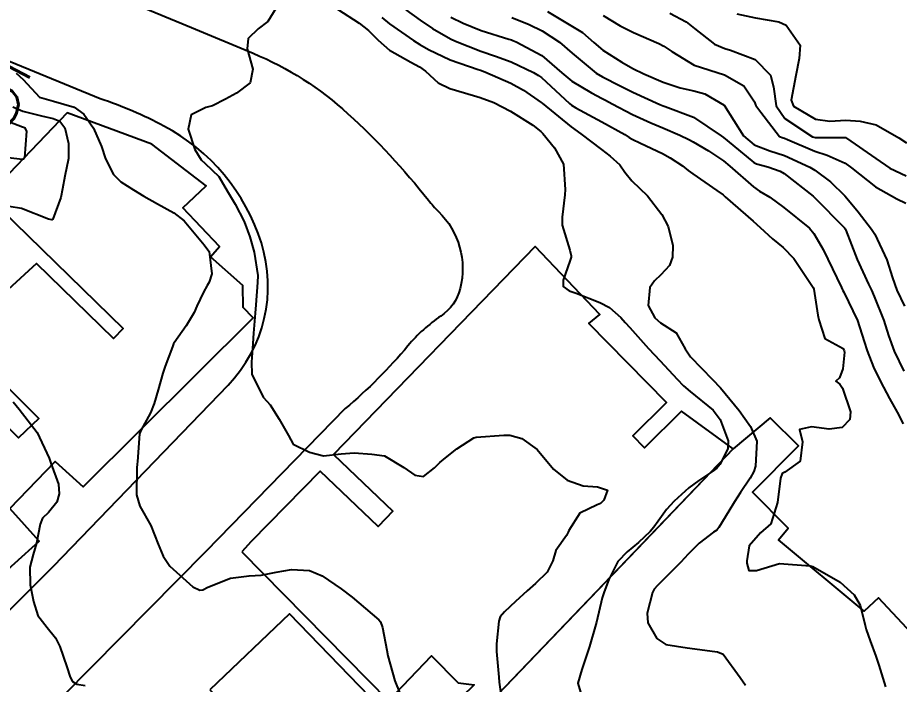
# Model space of a CAD drawing. Header units: metres. Extents: x 298520 to 308411, y 7433745 to 7450750.
# Drawn here: x 303164.2 to 303222.1, y 7440684.6 to 7440728.3 of the extents above; entities that cross this region are included whole.
import ezdxf
from ezdxf.enums import TextEntityAlignment as Align

# ---------------------------------------------------------------- set-up
doc = ezdxf.new("R2010")
doc.units = ezdxf.units.M
doc.header["$LTSCALE"] = 10
for name, color, linetype in [('Cotas', 45, 'Continuous'), ('Curvas de Nivel 1m', 11, 'Continuous'), ('Curvas de Nivel 5m', 15, 'Continuous'), ('Edificações', 30, 'Continuous'), ('Vias Primárias', 230, 'Continuous')]:
    doc.layers.add(name, color=color, linetype=linetype)
doc.styles.add('Style-STANDARD', font='STANDARD.shx')

msp = doc.modelspace()

# ---------------------------------------------------------------- linework, layer by layer
at = {"layer": 'Curvas de Nivel 1m', "flags": 128}
for points, elevation in [([(303181.157, 7440728.942), (303180.634, 7440728.082), (303179.997, 7440727.589), (303179.342, 7440726.963), (303179.281, 7440726.296), (303179.652, 7440724.959), (303179.48, 7440724.065), (303178.577, 7440723.384), (303177.866, 7440722.981), (303177.011, 7440722.549), (303176.564, 7440722.436), (303175.602, 7440721.965), (303175.415, 7440721.011), (303175.857, 7440719.68), (303176.264, 7440719.003), (303176.521, 7440718.765), (303177.432, 7440717.906), (303177.975, 7440716.978), (303178.49, 7440716.095), (303179.099, 7440714.964), (303179.469, 7440713.954), (303179.756, 7440712.957), (303179.975, 7440711.417), (303179.972, 7440710.955), (303179.863, 7440709.504), (303179.817, 7440708.956), (303179.701, 7440707.646), (303179.653, 7440706.957), (303179.574, 7440705.749), (303179.592, 7440704.958), (303180.338, 7440703.448), (303180.577, 7440703.188), (303180.795, 7440702.943), (303181.39, 7440702), (303181.998, 7440700.925), (303182.304, 7440700.359), (303183.372, 7440699.834), (303184.293, 7440699.599), (303185.462, 7440699.722), (303186.297, 7440699.788), (303187.457, 7440699.701), (303188.294, 7440699.596), (303189.573, 7440698.837), (303190.278, 7440698.337), (303190.858, 7440698.243), (303191.568, 7440698.817), (303191.932, 7440699.17), (303192.293, 7440699.464), (303193.046, 7440700.054), (303194.146, 7440700.783), (303194.313, 7440700.827), (303196.122, 7440700.955), (303196.315, 7440700.963), (303196.512, 7440700.954), (303197.308, 7440700.745), (303198.302, 7440700.015), (303199.378, 7440698.719), (303200.276, 7440698.003), (303201.332, 7440697.64), (303202.272, 7440697.569), (303202.933, 7440697.343), (303202.684, 7440696.684), (303202.464, 7440696.483), (303202.258, 7440696.381), (303201.101, 7440695.851), (303200.397, 7440694.708), (303200.35, 7440694.591), (303200.23, 7440694.378), (303199.534, 7440693.403), (303199.34, 7440692.719), (303198.958, 7440691.97), (303198.198, 7440691.233), (303197.648, 7440690.738), (303196.893, 7440690.039), (303196.172, 7440689.372), (303195.893, 7440689.036), (303195.803, 7440688.764), (303195.648, 7440687.265), (303195.648, 7440686.765), (303195.792, 7440685.089), (303195.828, 7440684.763), (303196.093, 7440682.76)], 753), ([(303185.203, 7440728.894), (303186.634, 7440727.977), (303187.243, 7440727.485), (303187.873, 7440726.861), (303188.613, 7440726.2), (303190.016, 7440725.422), (303190.597, 7440725.114), (303190.98, 7440724.824), (303191.826, 7440724.052), (303192.582, 7440723.684), (303194.143, 7440723.219), (303194.576, 7440723.087), (303195.468, 7440722.771), (303196.565, 7440722.21), (303198.017, 7440721.272), (303198.545, 7440720.87), (303198.688, 7440720.729), (303199.455, 7440719.799), (303200.032, 7440718.715), (303200.159, 7440717.061), (303200.126, 7440716.714), (303199.946, 7440715.25), (303199.949, 7440714.715), (303200.457, 7440713.095), (303200.539, 7440712.709), (303200.531, 7440712.63), (303200.448, 7440712.369), (303200.023, 7440711.12), (303200.016, 7440710.714), (303200.42, 7440710.423), (303200.86, 7440710.264), (303202.413, 7440709.659), (303203.056, 7440709.327), (303203.805, 7440708.669), (303204.088, 7440708.353), (303204.397, 7440708.021), (303205.607, 7440706.648), (303206.371, 7440705.824), (303207.501, 7440704.623), (303207.911, 7440704.179), (303208.345, 7440703.815), (303209.863, 7440702.595), (303210.324, 7440701.982), (303210.846, 7440700.585), (303210.82, 7440700.063), (303210.287, 7440699.023), (303210.09, 7440698.787), (303209.829, 7440698.595), (303208.908, 7440697.973), (303208.272, 7440697.496), (303207.303, 7440696.624), (303206.804, 7440696.083), (303206.243, 7440695.321), (303205.957, 7440694.923), (303205.726, 7440694.645), (303204.966, 7440693.913), (303204.219, 7440693.312), (303203.6, 7440692.669), (303203.005, 7440691.482), (303202.698, 7440690.682), (303202.578, 7440690.293), (303202.196, 7440688.689), (303202.162, 7440688.549), (303201.736, 7440687.106), (303201.619, 7440686.695), (303201.235, 7440685.591), (303200.977, 7440684.701), (303201.359, 7440683.439)], 752), ([(303198.983, 7440728.727), (303200.633, 7440727.761), (303201.287, 7440727.357), (303202.032, 7440726.696), (303202.616, 7440726.198), (303203.867, 7440725.408), (303204.598, 7440725.002), (303205.318, 7440724.653), (303206.588, 7440724.107), (303207.686, 7440723.726), (303208.582, 7440723.533), (303209.305, 7440723.327), (303210.573, 7440722.59), (303211.844, 7440720.577), (303212.537, 7440719.985), (303213.578, 7440719.599), (303214.531, 7440719.302), (303216.197, 7440718.523), (303216.521, 7440718.33), (303217.565, 7440717.556), (303218.504, 7440716.643), (303218.636, 7440716.489), (303219.374, 7440715.597), (303220.245, 7440714.472), (303220.469, 7440714.126), (303221.25, 7440712.462), (303221.614, 7440711.28), (303221.897, 7440710.455), (303222.413, 7440709.414)], 747), ([(303188.125, 7440728.345), (303188.634, 7440727.924), (303190.2, 7440726.834), (303190.619, 7440726.571), (303191.186, 7440726.25), (303192.604, 7440725.565), (303194.444, 7440724.932), (303194.594, 7440724.881), (303194.881, 7440724.777), (303196.586, 7440724.042), (303197.41, 7440723.577), (303198.573, 7440722.772), (303198.63, 7440722.729), (303200.55, 7440721.174), (303201.182, 7440720.704), (303202.533, 7440719.689), (303203.104, 7440719.256), (303203.729, 7440718.672), (303204.054, 7440718.203), (303204.513, 7440717.628), (303205.547, 7440716.65), (303206.485, 7440715.434), (303206.907, 7440714.633), (303207.219, 7440713.388), (303207.185, 7440712.629), (303206.99, 7440712.086), (303206.435, 7440711.461), (303206.004, 7440711.07), (303205.704, 7440710.647), (303205.597, 7440709.462), (303206.026, 7440708.644), (303206.4, 7440708.311), (303207.425, 7440707.657), (303208.017, 7440706.615), (303208.375, 7440706.083), (303209.824, 7440704.595), (303210.347, 7440704.048), (303211.57, 7440702.578), (303212.317, 7440701.517), (303212.723, 7440700.564), (303212.637, 7440698.916), (303212.515, 7440698.567), (303212.278, 7440698.125), (303211.66, 7440697.185), (303211.261, 7440696.58), (303210.877, 7440695.961), (303210.238, 7440694.905), (303210.092, 7440694.735), (303209.877, 7440694.594), (303208.945, 7440693.884), (303208.218, 7440693.152), (303207.741, 7440692.617), (303206.197, 7440691.087), (303205.979, 7440690.859), (303205.868, 7440690.643), (303205.538, 7440689.28), (303205.578, 7440688.646), (303206.153, 7440687.616), (303206.756, 7440687.238), (303208.147, 7440687.013), (303209.963, 7440686.773), (303210.144, 7440686.739), (303210.504, 7440686.586), (303211.622, 7440685.074), (303211.972, 7440684.571)], 751), ([(303192.639, 7440728.366), (303193.446, 7440727.98), (303194.63, 7440727.499), (303196.461, 7440726.925), (303196.624, 7440726.875), (303196.709, 7440726.844), (303196.944, 7440726.755), (303198.61, 7440725.857), (303199.935, 7440724.717), (303200.588, 7440724.173), (303201.868, 7440723.409), (303202.576, 7440723.034), (303202.803, 7440722.914), (303203.237, 7440722.68), (303204.563, 7440721.983), (303205.777, 7440721.426), (303206.55, 7440721.099), (303207.675, 7440720.623), (303208.268, 7440720.342), (303208.539, 7440720.191), (303209.543, 7440719.59), (303210.526, 7440718.934), (303210.958, 7440718.586), (303212.51, 7440717.239), (303212.905, 7440716.963), (303213.572, 7440716.554), (303214.493, 7440715.879), (303216.173, 7440714.523), (303216.47, 7440714.186), (303217.074, 7440713.125), (303217.374, 7440712.506), (303218.272, 7440710.646), (303218.337, 7440710.491), (303218.366, 7440710.435), (303218.421, 7440710.339), (303219.331, 7440708.481), (303219.77, 7440707.096), (303219.95, 7440706.474), (303220.367, 7440705.406), (303220.829, 7440704.465), (303221.435, 7440703.366), (303221.925, 7440702.454), (303222.322, 7440701.695)], 749), ([(303196.639, 7440728.35), (303197.777, 7440727.885), (303198.63, 7440727.474), (303199.787, 7440726.718), (303200.612, 7440726.014), (303202.191, 7440724.694), (303202.59, 7440724.446), (303203.767, 7440723.854), (303204.581, 7440723.452), (303206.364, 7440722.642), (303206.572, 7440722.554), (303206.701, 7440722.508), (303208.561, 7440721.797), (303210.39, 7440720.592), (303210.542, 7440720.475), (303211.14, 7440719.981), (303212.526, 7440718.832), (303212.698, 7440718.741), (303213.444, 7440718.556), (303214.25, 7440718.274), (303214.519, 7440718.112), (303216.407, 7440716.617), (303216.503, 7440716.538), (303218.474, 7440714.546), (303218.518, 7440714.49), (303218.557, 7440714.404), (303219.313, 7440712.481), (303220.047, 7440710.855), (303220.234, 7440710.472), (303220.419, 7440710.054), (303221.054, 7440708.463), (303221.369, 7440707.485), (303221.722, 7440706.457), (303222.363, 7440705.141)], 748), ([(303202.641, 7440728.483), (303203.762, 7440727.801), (303204.63, 7440727.355), (303206.285, 7440726.643), (303206.62, 7440726.473), (303207.14, 7440726.107), (303208.602, 7440725.216), (303210.593, 7440724.59), (303211.866, 7440723.858), (303212.575, 7440722.804), (303212.626, 7440722.622), (303212.654, 7440722.569), (303212.992, 7440722.138), (303214.209, 7440720.545), (303214.457, 7440720.456), (303214.542, 7440720.424), (303214.743, 7440720.335), (303216.534, 7440719.578), (303217.346, 7440719.322), (303218.526, 7440718.801), (303218.929, 7440718.486), (303220.511, 7440717.231), (303221.908, 7440716.456), (303222.499, 7440716.158)], 746), ([(303211.401, 7440728.582), (303212.641, 7440728.33), (303214.158, 7440728.067), (303214.636, 7440727.837), (303215.562, 7440726.531), (303215.497, 7440725.644), (303215.291, 7440724.533), (303214.967, 7440722.927), (303215.123, 7440722.535), (303216.56, 7440721.678), (303217.517, 7440721.547), (303218.56, 7440721.6), (303219.5, 7440721.539), (303220.556, 7440721.309), (303222.047, 7440720.455), (303222.54, 7440720.115)], 744), ([(303164.134, 7440724.691), (303164.584, 7440724.274), (303165.67, 7440723.129), (303166.57, 7440722.859), (303167.937, 7440722.47), (303168.562, 7440722.014), (303169.213, 7440721.083), (303169.732, 7440719.881), (303169.999, 7440719.075), (303170.513, 7440718.037), (303171.001, 7440717.556), (303171.837, 7440717.05), (303172.497, 7440716.621), (303173.394, 7440716.126), (303174.48, 7440715.523), (303175.16, 7440715.013), (303176.457, 7440713.43), (303176.648, 7440713.19), (303176.787, 7440712.995), (303176.973, 7440711.527), (303176.794, 7440710.995), (303176.664, 7440710.762), (303176.423, 7440710.342), (303175.989, 7440709.424), (303175.8, 7440709.006), (303175.284, 7440708.121), (303174.502, 7440707.019), (303174.459, 7440706.942), (303174.379, 7440706.753), (303173.903, 7440705.481), (303173.75, 7440705.026), (303173.437, 7440703.934), (303173.181, 7440703.032), (303172.945, 7440702.416), (303172.315, 7440701.258), (303172.232, 7440701.041), (303172.093, 7440699.236), (303172.078, 7440699.043), (303172.051, 7440698.814), (303172.028, 7440697.044), (303172.252, 7440696.295), (303172.97, 7440695.033), (303173.447, 7440693.802), (303173.778, 7440693.024), (303174.206, 7440692.367), (303175.718, 7440691.005), (303176.19, 7440690.798), (303176.373, 7440690.814), (303176.707, 7440690.992), (303178.199, 7440691.568), (303179.426, 7440691.732), (303180.201, 7440691.774), (303181.182, 7440691.961), (303182.205, 7440692.153), (303183.37, 7440692.077), (303184.201, 7440691.721), (303185.456, 7440690.887), (303186.185, 7440690.342), (303187.921, 7440688.854), (303188.023, 7440688.714), (303188.158, 7440688.34), (303188.45, 7440686.847), (303188.505, 7440686.478), (303188.982, 7440684.841), (303189.584, 7440683.349)], 754), ([(303163.115, 7440721.711), (303164.553, 7440721.177), (303164.686, 7440721.139), (303164.801, 7440720.886), (303164.684, 7440719.138), (303164.616, 7440719.045), (303164.522, 7440719.03), (303163.627, 7440719.149)], 756)]:
    msp.add_lwpolyline(points, dxfattribs=dict(at, elevation=elevation))
at = {"layer": 'Curvas de Nivel 5m', "flags": 128}
for points, elevation in [([(303189.688, 7440728.84), (303190.636, 7440728.165), (303191.438, 7440727.625), (303192.624, 7440726.948), (303192.944, 7440726.797), (303194.613, 7440726.127), (303195.573, 7440725.806), (303196.603, 7440725.444), (303198.075, 7440724.738), (303198.404, 7440724.546), (303198.59, 7440724.399), (303200.422, 7440722.712), (303200.571, 7440722.592), (303200.858, 7440722.418), (303202.555, 7440721.497), (303204.053, 7440720.667), (303204.356, 7440720.477), (303204.54, 7440720.364), (303205.081, 7440720.111), (303206.531, 7440719.42), (303207.045, 7440719.149), (303207.845, 7440718.62), (303208.22, 7440718.314), (303208.518, 7440718.088), (303210.093, 7440717.008), (303210.504, 7440716.705), (303210.64, 7440716.589), (303212.479, 7440714.987), (303212.94, 7440714.563), (303213.746, 7440713.831), (303214.46, 7440713.268), (303215.152, 7440712.533), (303216.425, 7440710.643), (303216.467, 7440710.519), (303216.725, 7440708.834), (303216.784, 7440708.514), (303217.187, 7440707.304), (303218.384, 7440706.63), (303218.461, 7440706.489), (303218.477, 7440706.394), (303218.365, 7440705.306), (303218.135, 7440704.714), (303217.903, 7440704.497), (303218.158, 7440704.3), (303218.348, 7440704.033), (303218.864, 7440702.485), (303218.82, 7440701.991), (303218.318, 7440701.465), (303217.476, 7440701.342), (303216.318, 7440701.505), (303215.514, 7440701.329), (303215.716, 7440700.526), (303215.568, 7440699.25), (303214.567, 7440698.537), (303214.381, 7440698.44), (303214.279, 7440698.132), (303214.068, 7440696.543), (303213.648, 7440695.143), (303212.956, 7440694.559), (303212.224, 7440693.699), (303212.075, 7440692.711), (303212.066, 7440692.571), (303212.206, 7440692.087), (303212.691, 7440692.077), (303214.213, 7440692.54), (303216.211, 7440692.384), (303216.395, 7440692.334), (303218.195, 7440691.308), (303219.116, 7440690.486), (303219.503, 7440689.807), (303219.837, 7440688.475), (303219.9, 7440688.214), (303220.153, 7440687.474), (303220.533, 7440686.466), (303220.725, 7440685.873), (303221.154, 7440684.46)], 750), ([(303207.013, 7440728.634), (303208.086, 7440728.067), (303208.633, 7440727.617), (303209.945, 7440726.597), (303210.619, 7440726.307), (303210.995, 7440726.208), (303212.608, 7440725.586), (303213.616, 7440724.555), (303213.819, 7440723.785), (303213.992, 7440722.549), (303214.561, 7440721.729), (303216.372, 7440720.522), (303216.542, 7440720.473), (303218.527, 7440720.475), (303218.543, 7440720.473), (303218.607, 7440720.424), (303220.529, 7440719.094), (303221.441, 7440718.461), (303222.518, 7440717.949)], 745), ([(303163.912, 7440722.492), (303164.563, 7440722.19), (303165.787, 7440721.902), (303166.559, 7440721.714), (303166.992, 7440721.548), (303167.32, 7440721.108), (303167.555, 7440720.087), (303167.573, 7440719.104), (303167.334, 7440717.93), (303167.165, 7440717.11), (303167.058, 7440716.548), (303166.528, 7440715.119), (303166.472, 7440715.067), (303166.254, 7440715.122), (303164.483, 7440715.81), (303163.68, 7440715.953)], 755), ([(303163.932, 7440703.144), (303164.328, 7440702.669), (303165.501, 7440701.128), (303166.288, 7440699.451), (303166.411, 7440699.118), (303166.899, 7440697.741), (303166.948, 7440697.11), (303166.803, 7440696.564), (303166.244, 7440695.885), (303165.859, 7440695.504), (303165.705, 7440695.125), (303165.475, 7440693.873), (303165.249, 7440693.13), (303165.032, 7440692.304), (303165.044, 7440691.131), (303165.261, 7440690.044), (303165.551, 7440689.126), (303166.155, 7440688.336), (303166.708, 7440687.671), (303166.993, 7440687.107), (303167.46, 7440685.763), (303167.664, 7440685.097), (303167.817, 7440684.801), (303168.108, 7440684.634), (303168.66, 7440684.532)], 755)]:
    msp.add_lwpolyline(points, dxfattribs=dict(at, elevation=elevation))
at = {"layer": 'Edificações'}
for points in [[(303159.224, 7440688.226), (303165.638, 7440694.014), (303163.715, 7440696.145), (303166.689, 7440699.222), (303168.531, 7440697.558), (303179.682, 7440708.659), (303179.028, 7440709.316), (303179.011, 7440710.762), (303176.875, 7440712.652), (303177.467, 7440713.321), (303175.067, 7440715.863), (303176.6, 7440717.31), (303173.036, 7440720.042), (303167.485, 7440722.08), (303162.226, 7440716.616), (303171.155, 7440707.955), (303170.521, 7440707.302), (303165.471, 7440712.217), (303163.616, 7440710.499)], [(303159.709, 7440707.909), (303165.48, 7440702.175), (303165.611, 7440702.042), (303164.288, 7440700.784), (303156.834, 7440708.221)], [(303217.549, 7440679.269), (303224.732, 7440685.99), (303220.705, 7440690.293), (303219.765, 7440689.414), (303214.149, 7440694.101), (303214.786, 7440694.864), (303212.43, 7440697.222), (303215.456, 7440700.246), (303213.604, 7440702.1), (303211.162, 7440700.05), (303204.84, 7440693.453), (303193.695, 7440681.82)]]:
    msp.add_lwpolyline(points, dxfattribs=at)
for points in [[(303178.941, 7440693.31), (303188.567, 7440683.528), (303191.381, 7440686.485), (303193.126, 7440684.705), (303194.176, 7440684.592), (303192.545, 7440682.995), (303193.695, 7440681.82), (303211.162, 7440700.05), (303207.781, 7440702.534), (303205.348, 7440700.126), (303204.578, 7440700.905), (303206.802, 7440703.105), (303201.695, 7440708.267), (303202.414, 7440708.867), (303198.185, 7440713.329), (303184.954, 7440699.697), (303188.84, 7440695.965), (303187.873, 7440694.957), (303184.082, 7440698.597), (303179.556, 7440693.986)], [(303176.83, 7440684.252), (303182.989, 7440678.015), (303186.271, 7440681.255), (303185.534, 7440681.966), (303187.313, 7440683.81), (303182.053, 7440689.243)]]:
    msp.add_lwpolyline(points, close=True, dxfattribs=at)
at = {"layer": 'Vias Primárias', "elevation": 722.311}
msp.add_lwpolyline([(303160.3, 7440734.022), (303175.633, 7440727.683), (303179.679, 7440725.997, -0.086568), (303185.895, 7440722.035, -0.040464), (303191.177, 7440716.363, 0.031274), (303191.841, 7440715.623, -0.26616), (303193.259, 7440710.569, -0.184755), (303191.992, 7440708.763, 0.070351), (303189.835, 7440706.818, -0.044302), (303185.717, 7440702.696), (303176.573, 7440693.322), (303157.805, 7440674.37)], format="xyb", dxfattribs=at)
at = {"layer": 'Vias Primárias'}
msp.add_lwpolyline([(303100.401, 7440683.313), (303100.059, 7440682.658, 0.085939), (303098.73, 7440678.509, 0.14215), (303099.471, 7440673.392), (303103.233, 7440667.121), (303109.014, 7440658.203), (303111.097, 7440655.157, 0.149749), (303115.102, 7440651.959, 0.014062), (303118.08, 7440650.878, 0.258875), (303125.984, 7440652.368, 0.022802), (303130.265, 7440656.266), (303144.032, 7440669.843), (303166.588, 7440692.361), (303178.033, 7440704.239, 0.275041), (303180.217, 7440713.564, 0.196623), (303173.83, 7440721.225, 0.042389), (303169.645, 7440723.007), (303151.909, 7440730.299, 0.169175), (303150.75, 7440730.363, 0.103999), (303143.666, 7440726.607), (303114.243, 7440698.129), (303104.515, 7440688.34)], format="xyb", close=True, dxfattribs=at)

# ---------------------------------------------------------------- texts
at = {"layer": 'Cotas', "style": 'Style-STANDARD'}
msp.add_text('755', height=4, rotation=332.28446, dxfattribs=at).set_placement((303160.645, 7440724.45, 755), align=Align.MIDDLE_CENTER)

doc.saveas('drawing.dxf')
